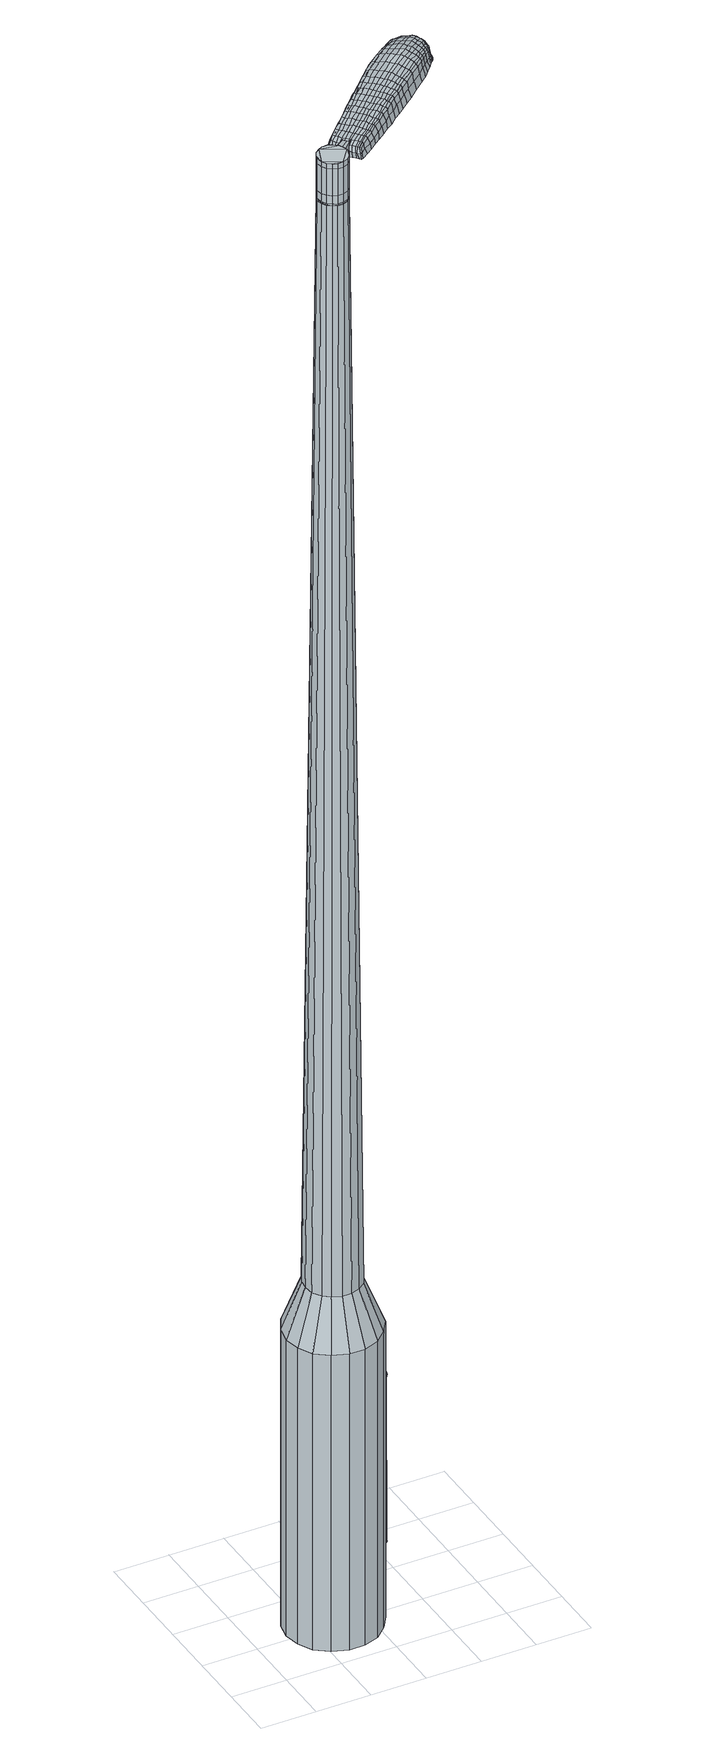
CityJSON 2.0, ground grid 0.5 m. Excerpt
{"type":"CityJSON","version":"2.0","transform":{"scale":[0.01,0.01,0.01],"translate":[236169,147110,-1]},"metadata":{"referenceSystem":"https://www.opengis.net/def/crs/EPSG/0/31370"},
"CityObjects":{
"object1":{"type":"GenericCityObject","attributes":{"cluster":448,"mean_distance_to_centroid":0.238,"new_centroid_x":236169.72,"new_centroid_y":147110.53,"mean_distance_to_camera":9.8,"H1":11.02,"H2":10.81,"Z_final":110.54,"cluster2":-1,"proj_x":236173.65,"proj_y":147115.19,"id_line":53762,"bearing_l":130.19,"distance":6.1,"orientation":"right","G_obj":40.19},"geometry":[{"type":"MultiSurface","lod":"2","boundaries":[[[0,1,2,3]],[[1,4,5,2]],[[4,6,7,5]],[[6,8,9,7]],[[8,10,11,9]],[[10,12,13,11]],[[12,14,15,13]],[[14,16,17,15]],[[16,18,19,17]],[[18,20,21,19]],[[20,22,23,21]],[[22,24,25,23]],[[24,26,27,25]],[[26,28,29,27]],[[28,30,31,29]],[[30,32,33,31]],[[32,34,35,33]],[[34,0,3,35]],[[36,37,38,39]],[[38,40,41,42]],[[41,43,42]],[[42,44,45,46]],[[45,47,46]],[[46,48,49,50]],[[49,51,50]],[[42,46,50,38]],[[50,52,39,38]],[[53,36,39]],[[2,5,7,35]],[[7,9,11,15]],[[11,13,15]],[[15,17,19,23]],[[19,21,23]],[[23,25,27,31]],[[27,29,31]],[[15,23,31,7]],[[31,33,35,7]],[[3,2,35]],[[1,0,54,55]],[[0,34,56,54]],[[34,32,57,56]],[[32,30,58,57]],[[30,28,59,58]],[[28,26,60,59]],[[26,24,61,60]],[[24,22,62,61]],[[22,20,63,62]],[[20,18,64,63]],[[18,16,65,64]],[[16,14,66,65]],[[14,12,67,66]],[[12,10,68,67]],[[10,8,69,68]],[[8,6,70,69]],[[6,4,71,70]],[[4,1,55,71]],[[55,54,72,73]],[[54,56,74,72]],[[56,57,75,74]],[[57,58,76,75]],[[58,59,77,76]],[[59,60,78,77]],[[60,61,79,78]],[[61,62,80,79]],[[62,63,81,80]],[[63,64,82,81]],[[64,65,83,82]],[[65,66,84,83]],[[66,67,85,84]],[[67,68,86,85]],[[68,69,87,86]],[[69,70,88,87]],[[70,71,89,88]],[[71,55,73,89]],[[72,90,91,73]],[[74,92,90,72]],[[93,94,92,74]],[[95,96,94,93]],[[77,97,96,95]],[[98,99,97,77]],[[100,101,99,98]],[[102,103,101,100]],[[104,105,103,102]],[[106,107,105,104]],[[83,108,107,106]],[[109,110,108,83]],[[111,112,110,109]],[[113,114,112,111]],[[87,115,114,113]],[[88,116,115,87]],[[89,117,116,88]],[[73,91,117,89]],[[118,119,120,121]],[[122,118,121,123]],[[124,122,123,125]],[[126,124,125,127]],[[128,126,127,129]],[[130,128,129,131]],[[132,130,131,133]],[[134,132,133,135]],[[136,134,135,137]],[[138,136,137,139]],[[140,138,139,141]],[[142,140,141,143]],[[144,142,143,145]],[[146,144,145,147]],[[148,146,147,149]],[[150,148,149,151]],[[75,93,74]],[[75,76,95,93]],[[76,77,95]],[[78,98,77]],[[78,79,100,98]],[[79,80,102,100]],[[80,81,104,102]],[[81,82,106,104]],[[82,83,106]],[[84,109,83]],[[84,85,111,109]],[[85,86,113,111]],[[86,87,113]],[[152,114,115]],[[152,153,112,114]],[[153,154,110,112]],[[154,108,110]],[[155,107,108]],[[155,156,105,107]],[[156,157,103,105]],[[157,158,101,103]],[[158,159,99,101]],[[159,97,99]],[[160,96,97]],[[160,161,94,96]],[[161,92,94]],[[39,52,150,162]],[[91,90,163,151]],[[53,39,162,119]],[[90,92,120,163]],[[36,53,119,118]],[[92,161,121,120]],[[37,36,118,122]],[[161,160,123,121]],[[38,37,122,124]],[[160,97,125,123]],[[40,38,124,126]],[[97,159,127,125]],[[41,40,126,128]],[[159,158,129,127]],[[43,41,128,130]],[[158,157,131,129]],[[42,43,130,132]],[[157,156,133,131]],[[44,42,132,134]],[[156,155,135,133]],[[45,44,134,136]],[[155,108,137,135]],[[47,45,136,138]],[[108,154,139,137]],[[46,47,138,140]],[[154,153,141,139]],[[48,46,140,142]],[[153,152,143,141]],[[49,48,142,144]],[[152,115,145,143]],[[51,49,144,146]],[[115,116,147,145]],[[50,51,146,148]],[[116,117,149,147]],[[52,50,148,150]],[[117,91,151,149]],[[150,151,164,165]],[[151,163,166,164]],[[163,120,167,166]],[[120,119,168,167]],[[119,162,169,168]],[[162,150,165,169]],[[170,171,172,173]],[[174,170,173,175]],[[170,174,176,177]],[[171,170,177,178]],[[179,180,181,182]],[[183,179,182,184]],[[179,183,185,186]],[[180,179,186,187]],[[188,189,190,191]],[[192,188,191,193]],[[188,192,194,195]],[[189,188,195,196]],[[197,198,199,200]],[[201,197,200,202]],[[197,201,203,204]],[[198,197,204,205]],[[206,207,208,209]],[[210,206,209,211]],[[206,210,212,213]],[[207,206,213,214]],[[215,216,217,218]],[[219,215,218,220]],[[215,219,221,222]],[[216,215,222,223]],[[224,225,226,227]],[[216,224,227,217]],[[224,216,223,228]],[[225,224,228,229]],[[230,231,232,233]],[[225,230,233,226]],[[230,225,229,234]],[[231,230,234,235]],[[236,174,175,237]],[[231,236,237,232]],[[236,231,235,238]],[[174,236,238,176]],[[239,240,241,242]],[[243,239,242,244]],[[239,243,245,246]],[[240,239,246,247]],[[248,249,250,251]],[[240,248,251,241]],[[248,240,247,252]],[[249,248,252,253]],[[254,255,256,257]],[[249,254,257,250]],[[254,249,253,258]],[[255,254,258,259]],[[260,261,262,263]],[[255,260,263,256]],[[260,255,259,264]],[[261,260,264,265]],[[266,171,178,267]],[[261,266,267,262]],[[266,261,265,268]],[[171,266,268,172]],[[269,270,271,272]],[[273,269,272,274]],[[269,273,275,276]],[[270,269,276,277]],[[278,279,280,281]],[[270,278,281,271]],[[278,270,277,282]],[[279,278,282,283]],[[284,285,286,287]],[[279,284,287,280]],[[284,279,283,288]],[[285,284,288,289]],[[290,183,184,291]],[[285,290,291,286]],[[290,285,289,292]],[[183,290,292,185]],[[293,294,295,296]],[[297,293,296,298]],[[293,297,299,300]],[[294,293,300,301]],[[302,303,304,305]],[[294,302,305,295]],[[302,294,301,306]],[[303,302,306,307]],[[308,309,310,311]],[[303,308,311,304]],[[308,303,307,312]],[[309,308,312,313]],[[314,315,316,317]],[[309,314,317,310]],[[314,309,313,318]],[[315,314,318,319]],[[320,180,187,321]],[[315,320,321,316]],[[320,315,319,322]],[[180,320,322,181]],[[323,209,208,324]],[[325,323,324,326]],[[323,325,327,328]],[[209,323,328,211]],[[329,325,326,330]],[[331,329,330,332]],[[329,331,333,334]],[[325,329,334,327]],[[335,331,332,336]],[[337,335,336,338]],[[335,337,339,340]],[[331,335,340,333]],[[341,337,338,342]],[[343,341,342,344]],[[341,343,345,346]],[[337,341,346,339]],[[347,343,344,348]],[[198,347,348,199]],[[347,198,205,349]],[[343,347,349,345]],[[350,351,196,195]],[[352,350,195,194]],[[350,352,353,354]],[[351,350,354,355]],[[356,357,355,354]],[[358,356,354,353]],[[356,358,359,360]],[[357,356,360,361]],[[362,363,361,360]],[[364,362,360,359]],[[362,364,365,366]],[[363,362,366,367]],[[368,369,367,366]],[[370,368,366,365]],[[368,370,203,201]],[[369,368,201,202]],[[371,372,373,374]],[[273,371,374,275]],[[371,273,274,375]],[[372,371,375,376]],[[377,192,193,378]],[[372,377,378,373]],[[377,372,376,379]],[[192,377,379,194]],[[380,381,382,383]],[[219,380,383,221]],[[380,219,220,384]],[[381,380,384,385]],[[386,387,388,389]],[[381,386,389,382]],[[386,381,385,390]],[[387,386,390,391]],[[392,189,196,393]],[[387,392,393,388]],[[392,387,391,394]],[[189,392,394,190]],[[395,396,397,398]],[[177,395,398,178]],[[395,177,176,399]],[[396,395,399,400]],[[401,402,403,404]],[[396,401,404,397]],[[401,396,400,405]],[[402,401,405,406]],[[407,200,199,408]],[[402,407,408,403]],[[407,402,406,409]],[[200,407,409,202]],[[410,411,412,413]],[[182,410,413,184]],[[410,182,181,414]],[[411,410,414,415]],[[416,204,203,417]],[[411,416,417,412]],[[416,411,415,418]],[[204,416,418,205]],[[419,420,421,422]],[[297,419,422,299]],[[419,297,298,423]],[[420,419,423,424]],[[425,210,211,426]],[[420,425,426,421]],[[425,420,424,427]],[[210,425,427,212]],[[428,429,430,431]],[[243,428,431,245]],[[428,243,244,432]],[[429,428,432,433]],[[434,435,436,437]],[[429,434,437,430]],[[434,429,433,438]],[[435,434,438,439]],[[440,207,214,441]],[[435,440,441,436]],[[440,435,439,442]],[[207,440,442,208]],[[443,444,433,432]],[[242,443,432,244]],[[443,242,241,445]],[[444,443,445,446]],[[447,448,439,438]],[[444,447,438,433]],[[447,444,446,449]],[[448,447,449,450]],[[451,324,208,442]],[[448,451,442,439]],[[451,448,450,452]],[[324,451,452,326]],[[453,454,455,456]],[[300,453,456,301]],[[453,300,299,422]],[[454,453,422,421]],[[457,328,327,458]],[[454,457,458,455]],[[457,454,421,426]],[[328,457,426,211]],[[459,460,446,445]],[[251,459,445,241]],[[459,251,250,461]],[[460,459,461,462]],[[463,464,450,449]],[[460,463,449,446]],[[463,460,462,465]],[[464,463,465,466]],[[467,330,326,452]],[[464,467,452,450]],[[467,464,466,468]],[[330,467,468,332]],[[469,470,471,472]],[[306,469,472,307]],[[469,306,301,456]],[[470,469,456,455]],[[473,334,333,474]],[[470,473,474,471]],[[473,470,455,458]],[[334,473,458,327]],[[475,476,462,461]],[[257,475,461,250]],[[475,257,256,477]],[[476,475,477,478]],[[479,480,466,465]],[[476,479,465,462]],[[479,476,478,481]],[[480,479,481,482]],[[483,336,332,468]],[[480,483,468,466]],[[483,480,482,484]],[[336,483,484,338]],[[485,486,487,488]],[[312,485,488,313]],[[485,312,307,472]],[[486,485,472,471]],[[489,340,339,490]],[[486,489,490,487]],[[489,486,471,474]],[[340,489,474,333]],[[491,492,478,477]],[[263,491,477,256]],[[491,263,262,493]],[[492,491,493,494]],[[495,496,482,481]],[[492,495,481,478]],[[495,492,494,497]],[[496,495,497,498]],[[499,342,338,484]],[[496,499,484,482]],[[499,496,498,500]],[[342,499,500,344]],[[501,502,503,504]],[[318,501,504,319]],[[501,318,313,488]],[[502,501,488,487]],[[505,346,345,506]],[[502,505,506,503]],[[505,502,487,490]],[[346,505,490,339]],[[507,508,494,493]],[[267,507,493,262]],[[507,267,178,398]],[[508,507,398,397]],[[509,510,498,497]],[[508,509,497,494]],[[509,508,397,404]],[[510,509,404,403]],[[511,348,344,500]],[[510,511,500,498]],[[511,510,403,408]],[[348,511,408,199]],[[512,513,415,414]],[[322,512,414,181]],[[512,322,319,504]],[[513,512,504,503]],[[514,349,205,418]],[[513,514,418,415]],[[514,513,503,506]],[[349,514,506,345]],[[515,516,376,375]],[[272,515,375,274]],[[515,272,271,517]],[[516,515,517,518]],[[519,352,194,379]],[[516,519,379,376]],[[519,516,518,520]],[[352,519,520,353]],[[521,522,523,524]],[[222,521,524,223]],[[521,222,221,383]],[[522,521,383,382]],[[525,526,527,528]],[[522,525,528,523]],[[525,522,382,389]],[[526,525,389,388]],[[529,351,355,530]],[[526,529,530,527]],[[529,526,388,393]],[[351,529,393,196]],[[531,532,518,517]],[[281,531,517,271]],[[531,281,280,533]],[[532,531,533,534]],[[535,358,353,520]],[[532,535,520,518]],[[535,532,534,536]],[[358,535,536,359]],[[537,538,539,540]],[[228,537,540,229]],[[537,228,223,524]],[[538,537,524,523]],[[541,542,543,544]],[[538,541,544,539]],[[541,538,523,528]],[[542,541,528,527]],[[545,357,361,546]],[[542,545,546,543]],[[545,542,527,530]],[[357,545,530,355]],[[547,548,534,533]],[[287,547,533,280]],[[547,287,286,549]],[[548,547,549,550]],[[551,364,359,536]],[[548,551,536,534]],[[551,548,550,552]],[[364,551,552,365]],[[553,554,555,556]],[[234,553,556,235]],[[553,234,229,540]],[[554,553,540,539]],[[557,558,559,560]],[[554,557,560,555]],[[557,554,539,544]],[[558,557,544,543]],[[561,363,367,562]],[[558,561,562,559]],[[561,558,543,546]],[[363,561,546,361]],[[563,564,550,549]],[[291,563,549,286]],[[563,291,184,413]],[[564,563,413,412]],[[565,370,365,552]],[[564,565,552,550]],[[565,564,412,417]],[[370,565,417,203]],[[566,567,400,399]],[[238,566,399,176]],[[566,238,235,556]],[[567,566,556,555]],[[568,569,406,405]],[[567,568,405,400]],[[568,567,555,560]],[[569,568,560,559]],[[570,369,202,409]],[[569,570,409,406]],[[570,569,559,562]],[[369,570,562,367]],[[571,572,573,574]],[[574,573,575,576]],[[577,575,573,578]],[[578,573,572,579]],[[580,581,582,583]],[[583,582,584,585]],[[586,584,582,587]],[[587,582,581,588]],[[589,590,591,592]],[[592,591,593,594]],[[595,593,591,596]],[[596,591,590,597]],[[598,599,600,601]],[[601,600,602,603]],[[604,602,600,605]],[[605,600,599,606]],[[607,608,609,610]],[[610,609,611,612]],[[613,611,609,614]],[[614,609,608,615]],[[616,617,618,619]],[[619,618,620,621]],[[622,620,618,623]],[[623,618,617,624]],[[625,626,627,628]],[[628,627,617,616]],[[624,617,627,629]],[[629,627,626,630]],[[631,632,633,634]],[[634,633,626,625]],[[630,626,633,635]],[[635,633,632,636]],[[576,575,637,638]],[[638,637,632,631]],[[636,632,637,639]],[[639,637,575,577]],[[640,641,642,643]],[[643,642,644,645]],[[646,644,642,647]],[[647,642,641,648]],[[649,650,651,652]],[[652,651,641,640]],[[648,641,651,653]],[[653,651,650,654]],[[655,656,657,658]],[[658,657,650,649]],[[654,650,657,659]],[[659,657,656,660]],[[661,662,663,664]],[[664,663,656,655]],[[660,656,663,665]],[[665,663,662,666]],[[579,572,667,668]],[[668,667,662,661]],[[666,662,667,669]],[[669,667,572,571]],[[670,671,672,673]],[[673,672,674,675]],[[676,674,672,677]],[[677,672,671,678]],[[679,680,681,682]],[[682,681,671,670]],[[678,671,681,683]],[[683,681,680,684]],[[685,686,687,688]],[[688,687,680,679]],[[684,680,687,689]],[[689,687,686,690]],[[585,584,691,692]],[[692,691,686,685]],[[690,686,691,693]],[[693,691,584,586]],[[694,695,696,697]],[[697,696,698,699]],[[700,698,696,701]],[[701,696,695,702]],[[703,704,705,706]],[[706,705,695,694]],[[702,695,705,707]],[[707,705,704,708]],[[709,710,711,712]],[[712,711,704,703]],[[708,704,711,713]],[[713,711,710,714]],[[715,716,717,718]],[[718,717,710,709]],[[714,710,717,719]],[[719,717,716,720]],[[588,581,721,722]],[[722,721,716,715]],[[720,716,721,723]],[[723,721,581,580]],[[607,610,724,725]],[[725,724,726,727]],[[728,726,724,729]],[[729,724,610,612]],[[727,726,730,731]],[[731,730,732,733]],[[734,732,730,735]],[[735,730,726,728]],[[733,732,736,737]],[[737,736,738,739]],[[740,738,736,741]],[[741,736,732,734]],[[739,738,742,743]],[[743,742,744,745]],[[746,744,742,747]],[[747,742,738,740]],[[745,744,748,749]],[[749,748,599,598]],[[606,599,748,750]],[[750,748,744,746]],[[597,751,752,596]],[[596,752,753,595]],[[754,753,752,755]],[[755,752,751,756]],[[756,757,758,755]],[[755,758,759,754]],[[760,759,758,761]],[[761,758,757,762]],[[762,763,764,761]],[[761,764,765,760]],[[766,765,764,767]],[[767,764,763,768]],[[768,769,770,767]],[[767,770,771,766]],[[604,771,770,602]],[[602,770,769,603]],[[772,773,774,775]],[[775,774,674,676]],[[675,674,774,776]],[[776,774,773,777]],[[594,593,778,779]],[[779,778,773,772]],[[777,773,778,780]],[[780,778,593,595]],[[781,782,783,784]],[[784,783,620,622]],[[621,620,783,785]],[[785,783,782,786]],[[787,788,789,790]],[[790,789,782,781]],[[786,782,789,791]],[[791,789,788,792]],[[597,590,793,794]],[[794,793,788,787]],[[792,788,793,795]],[[795,793,590,589]],[[796,797,798,799]],[[799,798,578,579]],[[577,578,798,800]],[[800,798,797,801]],[[802,803,804,805]],[[805,804,797,796]],[[801,797,804,806]],[[806,804,803,807]],[[598,601,808,809]],[[809,808,803,802]],[[807,803,808,810]],[[810,808,601,603]],[[811,812,813,814]],[[814,813,583,585]],[[580,583,813,815]],[[815,813,812,816]],[[604,605,817,818]],[[818,817,812,811]],[[816,812,817,819]],[[819,817,605,606]],[[820,821,822]],[[822,821,698,700]],[[698,821,699]],[[699,821,823]],[[612,611,824,825]],[[825,824,821,820]],[[823,821,824,826]],[[826,824,611,613]],[[827,828,829,830]],[[830,829,644,646]],[[645,644,829,831]],[[831,829,828,832]],[[833,834,835,836]],[[836,835,828,827]],[[832,828,835,837]],[[837,835,834,838]],[[615,608,839,840]],[[840,839,834,833]],[[838,834,839,841]],[[841,839,608,607]],[[832,842,843,831]],[[831,843,643,645]],[[640,643,843,844]],[[844,843,842,845]],[[838,846,847,837]],[[837,847,842,832]],[[845,842,847,848]],[[848,847,846,849]],[[607,725,850,841]],[[841,850,846,838]],[[849,846,850,851]],[[851,850,725,727]],[[852,853,854,855]],[[855,854,701,702]],[[700,701,854,822]],[[822,854,853,820]],[[728,729,856,857]],[[857,856,853,852]],[[820,853,856,825]],[[825,856,729,612]],[[845,858,859,844]],[[844,859,652,640]],[[649,652,859,860]],[[860,859,858,861]],[[849,862,863,848]],[[848,863,858,845]],[[861,858,863,864]],[[864,863,862,865]],[[727,731,866,851]],[[851,866,862,849]],[[865,862,866,867]],[[867,866,731,733]],[[868,869,870,871]],[[871,870,707,708]],[[702,707,870,855]],[[855,870,869,852]],[[734,735,872,873]],[[873,872,869,868]],[[852,869,872,857]],[[857,872,735,728]],[[861,874,875,860]],[[860,875,658,649]],[[655,658,875,876]],[[876,875,874,877]],[[865,878,879,864]],[[864,879,874,861]],[[877,874,879,880]],[[880,879,878,881]],[[733,737,882,867]],[[867,882,878,865]],[[881,878,882,883]],[[883,882,737,739]],[[884,885,886,887]],[[887,886,713,714]],[[708,713,886,871]],[[871,886,885,868]],[[740,741,888,889]],[[889,888,885,884]],[[868,885,888,873]],[[873,888,741,734]],[[877,890,891,876]],[[876,891,664,655]],[[661,664,891,892]],[[892,891,890,893]],[[881,894,895,880]],[[880,895,890,877]],[[893,890,895,896]],[[896,895,894,897]],[[739,743,898,883]],[[883,898,894,881]],[[897,894,898,899]],[[899,898,743,745]],[[900,901,902,903]],[[903,902,719,720]],[[714,719,902,887]],[[887,902,901,884]],[[746,747,904,905]],[[905,904,901,900]],[[884,901,904,889]],[[889,904,747,740]],[[893,906,907,892]],[[892,907,668,661]],[[579,668,907,799]],[[799,907,906,796]],[[897,908,909,896]],[[896,909,906,893]],[[796,906,909,805]],[[805,909,908,802]],[[745,749,910,899]],[[899,910,908,897]],[[802,908,910,809]],[[809,910,749,598]],[[816,911,912,815]],[[815,912,723,580]],[[720,723,912,903]],[[903,912,911,900]],[[606,750,913,819]],[[819,913,911,816]],[[900,911,913,905]],[[905,913,750,746]],[[777,914,915,776]],[[776,915,673,675]],[[670,673,915,916]],[[916,915,914,917]],[[595,753,918,780]],[[780,918,914,777]],[[917,914,918,919]],[[919,918,753,754]],[[920,921,922,923]],[[923,922,623,624]],[[622,623,922,784]],[[784,922,921,781]],[[924,925,926,927]],[[927,926,921,920]],[[781,921,926,790]],[[790,926,925,787]],[[756,751,928,929]],[[929,928,925,924]],[[787,925,928,794]],[[794,928,751,597]],[[917,930,931,916]],[[916,931,682,670]],[[679,682,931,932]],[[932,931,930,933]],[[754,759,934,919]],[[919,934,930,917]],[[933,930,934,935]],[[935,934,759,760]],[[936,937,938,939]],[[939,938,629,630]],[[624,629,938,923]],[[923,938,937,920]],[[940,941,942,943]],[[943,942,937,936]],[[920,937,942,927]],[[927,942,941,924]],[[762,757,944,945]],[[945,944,941,940]],[[924,941,944,929]],[[929,944,757,756]],[[933,946,947,932]],[[932,947,688,679]],[[685,688,947,948]],[[948,947,946,949]],[[760,765,950,935]],[[935,950,946,933]],[[949,946,950,951]],[[951,950,765,766]],[[952,953,954,955]],[[955,954,635,636]],[[630,635,954,939]],[[939,954,953,936]],[[956,957,958,959]],[[959,958,953,952]],[[936,953,958,943]],[[943,958,957,940]],[[768,763,960,961]],[[961,960,957,956]],[[940,957,960,945]],[[945,960,763,762]],[[949,962,963,948]],[[948,963,692,685]],[[585,692,963,814]],[[814,963,962,811]],[[766,771,964,951]],[[951,964,962,949]],[[811,962,964,818]],[[818,964,771,604]],[[801,965,966,800]],[[800,966,639,577]],[[636,639,966,955]],[[955,966,965,952]],[[807,967,968,806]],[[806,968,965,801]],[[952,965,968,959]],[[959,968,967,956]],[[603,769,969,810]],[[810,969,967,807]],[[956,967,969,961]],[[961,969,769,768]],[[571,574,173,172]],[[574,576,175,173]],[[586,587,186,185]],[[587,588,187,186]],[[589,592,191,190]],[[592,594,193,191]],[[613,614,213,212]],[[614,615,214,213]],[[616,619,218,217]],[[619,621,220,218]],[[625,628,227,226]],[[628,616,217,227]],[[631,634,233,232]],[[634,625,226,233]],[[576,638,237,175]],[[638,631,232,237]],[[646,647,246,245]],[[647,648,247,246]],[[648,653,252,247]],[[653,654,253,252]],[[654,659,258,253]],[[659,660,259,258]],[[660,665,264,259]],[[665,666,265,264]],[[666,669,268,265]],[[669,571,172,268]],[[676,677,276,275]],[[677,678,277,276]],[[678,683,282,277]],[[683,684,283,282]],[[684,689,288,283]],[[689,690,289,288]],[[690,693,292,289]],[[693,586,185,292]],[[694,697,296,295]],[[697,699,298,296]],[[703,706,305,304]],[[706,694,295,305]],[[709,712,311,310]],[[712,703,304,311]],[[715,718,317,316]],[[718,709,310,317]],[[588,722,321,187]],[[722,715,316,321]],[[772,775,374,373]],[[775,676,275,374]],[[594,779,378,193]],[[779,772,373,378]],[[621,785,384,220]],[[785,786,385,384]],[[786,791,390,385]],[[791,792,391,390]],[[792,795,394,391]],[[795,589,190,394]],[[699,423,298]],[[699,823,424,423]],[[823,826,427,424]],[[826,613,212,427]],[[827,830,431,430]],[[830,646,245,431]],[[833,836,437,436]],[[836,827,430,437]],[[615,840,441,214]],[[840,833,436,441]],[[970,971,972,973]],[[974,975,973,972]],[[976,977,978,979]],[[980,981,982,983]],[[971,984,985,972]],[[986,974,972,985]],[[987,976,979,988]],[[989,990,981,980]],[[984,991,992,985]],[[992,993,986,985]],[[994,987,988,995]],[[996,990,989,997]],[[991,998,999,992]],[[999,1000,993,992]],[[1001,994,995,1002]],[[1003,996,997,1004]],[[1005,1006,1007,1008]],[[1009,1010,1006,1005]],[[1009,1011,1012,1010]],[[1011,1013,1014,1012]],[[1015,1016,1017,1018]],[[1019,1020,1016,1015]],[[1021,1022,1020,1019]],[[1023,1024,1022,1021]],[[1018,1007,1006,1015]],[[1015,1006,1010,1019]],[[1010,1012,1021,1019]],[[1012,1014,1023,1021]],[[979,978,975,974]],[[988,979,974,986]],[[993,995,988,986]],[[1000,1002,995,993]],[[980,983,977,976]],[[989,980,976,987]],[[997,989,987,994]],[[1004,997,994,1001]],[[981,1005,1008,982]],[[990,1009,1005,981]],[[1011,1009,990,996]],[[1013,1011,996,1003]],[[1025,1026,1027,1028]],[[1027,1029,1030,1031]],[[1027,1031,1032,1033]],[[1027,1033,1028]],[[1034,1025,1028,1035]],[[1036,1035,1028,1037]],[[1038,1037,1028]],[[1039,1027,1026,1040]],[[1041,1039,1040,1042]],[[1043,1041,1042,1044]],[[1045,1043,1044,1046]],[[1047,1045,1046,1048]],[[1048,1049,1050,1051]],[[1048,1051,1052,1053]],[[1048,1053,1054,1055]],[[1054,1056,1057,1058]],[[1054,1058,1059,1060]],[[1054,1060,1055]],[[1048,1055,1047]],[[1061,1062,1026,1025]],[[1063,1064,1029,1027]],[[1065,1066,1038,1028]],[[1062,1067,1040,1026]],[[1068,1063,1027,1039]],[[1067,1069,1042,1040]],[[1070,1068,1039,1041]],[[1069,1071,1044,1042]],[[1072,1070,1041,1043]],[[1071,1073,1046,1044]],[[1074,1072,1043,1045]],[[1073,1075,1048,1046]],[[1076,1074,1045,1047]],[[1075,1077,1049,1048]],[[1078,1079,1056,1054]],[[1080,1076,1047,1055]],[[1050,1049,1077,1081]],[[1051,1050,1081,1082]],[[1052,1051,1082,1083]],[[1053,1052,1083,1084]],[[1054,1053,1084,1078]],[[1085,1061,1025,1034]],[[1086,1085,1034,1035]],[[1087,1086,1035,1036]],[[1088,1087,1036,1037]],[[1066,1088,1037,1038]],[[1030,1029,1064,1089]],[[1057,1056,1079,1090]],[[1031,1030,1089,1091]],[[1032,1031,1091,1092]],[[1033,1032,1092,1093]],[[1028,1033,1093,1065]],[[1058,1057,1090,1094]],[[1059,1058,1094,1095]],[[1060,1059,1095,1096]],[[1055,1060,1096,1080]]]}]}
},
"vertices":[
[104,83,384],[111,70,384],[111,70,96],[104,83,96],[114,56,384],[114,56,96],[112,41,384],[112,41,96],[104,29,384],[104,29,96],[93,19,384],[93,19,96],[79,14,384],[79,14,96],[65,14,384],[65,14,96],[51,19,384],[51,19,96],[39,28,384],[39,28,96],[32,41,384],[32,41,96],[29,55,384],[29,55,96],[32,70,384],[32,70,96],[39,83,384],[39,83,96],[50,92,384],[50,92,96],[64,97,384],[64,97,96],[79,97,384],[79,97,96],[93,92,384],[93,92,96],[74,69,1524],[69,69,1524],[65,67,1524],[82,64,1524],[61,64,1524],[59,60,1524],[59,51,1524],[58,56,1524],[61,47,1524],[65,44,1524],[74,42,1524],[69,42,1524],[79,44,1524],[82,47,1524],[85,56,1524],[84,51,1524],[84,60,1524],[78,67,1524],[91,72,429],[95,64,429],[84,77,429],[76,80,429],[67,80,429],[59,77,429],[52,72,429],[48,64,429],[47,56,429],[48,47,429],[53,39,429],[59,34,429],[67,31,429],[76,31,429],[84,34,429],[91,39,429],[95,47,429],[97,56,429],[82,64,1483],[84,60,1483],[78,67,1483],[74,69,1483],[69,69,1483],[65,67,1483],[61,64,1483],[59,60,1483],[58,56,1483],[59,51,1483],[61,47,1483],[65,44,1483],[69,42,1483],[74,42,1483],[79,44,1483],[82,47,1483],[84,51,1483],[85,56,1483],[82,64,1485],[84,60,1485],[78,67,1485],[74,68,1483],[74,68,1485],[69,68,1483],[69,68,1485],[65,67,1485],[62,64,1483],[62,64,1485],[60,60,1483],[60,60,1485],[59,56,1483],[59,56,1485],[60,51,1483],[60,51,1485],[62,47,1483],[62,47,1485],[65,44,1485],[70,43,1483],[70,43,1485],[74,43,1483],[74,43,1485],[78,44,1483],[78,44,1485],[82,47,1485],[84,51,1485],[85,56,1485],[74,69,1519],[78,67,1519],[78,67,1493],[74,69,1493],[69,69,1519],[69,69,1493],[65,67,1519],[65,67,1493],[61,64,1519],[61,64,1493],[59,60,1519],[59,60,1493],[58,56,1519],[58,56,1493],[59,51,1519],[59,51,1493],[61,47,1519],[61,47,1493],[65,44,1519],[65,44,1493],[69,42,1519],[69,42,1493],[74,42,1519],[74,42,1493],[79,44,1519],[79,44,1493],[82,47,1519],[82,47,1493],[84,51,1519],[84,51,1493],[85,56,1519],[85,56,1493],[84,60,1519],[84,60,1493],[79,44,1485],[74,42,1485],[69,42,1485],[61,47,1485],[59,51,1485],[58,56,1485],[59,60,1485],[61,64,1485],[69,69,1485],[74,69,1485],[82,64,1519],[82,64,1493],[98,74,1513],[98,74,1518],[96,76,1513],[94,79,1513],[94,79,1518],[96,76,1518],[165,109,1519],[160,105,1518],[162,105,1509],[168,109,1510],[172,115,1519],[174,114,1510],[171,115,1526],[164,110,1525],[158,105,1525],[141,139,1519],[136,134,1518],[136,132,1525],[141,137,1525],[147,145,1519],[148,143,1526],[147,147,1510],[141,141,1510],[136,136,1509],[208,173,1519],[211,170,1519],[211,170,1513],[209,173,1513],[205,175,1519],[205,176,1513],[204,174,1524],[207,172,1524],[209,169,1524],[152,125,1530],[146,120,1529],[148,118,1529],[154,122,1530],[159,131,1531],[161,128,1531],[156,134,1530],[149,128,1530],[144,123,1529],[90,73,1512],[92,71,1512],[93,71,1517],[91,73,1517],[88,75,1512],[89,76,1517],[89,76,1506],[91,73,1506],[93,71,1506],[210,148,1519],[208,146,1519],[209,146,1512],[211,148,1512],[211,150,1518],[213,150,1512],[210,151,1522],[209,149,1523],[207,147,1524],[204,143,1519],[200,139,1519],[202,138,1512],[206,142,1512],[203,143,1524],[199,139,1525],[196,135,1519],[190,129,1519],[192,129,1511],[198,134,1511],[195,135,1526],[189,130,1526],[181,122,1519],[183,122,1510],[180,123,1526],[106,65,1513],[113,69,1513],[111,70,1518],[105,65,1517],[102,62,1512],[102,63,1516],[103,62,1506],[108,65,1507],[114,69,1507],[119,74,1514],[125,78,1515],[123,79,1520],[117,74,1519],[120,74,1507],[126,78,1507],[131,83,1515],[137,87,1516],[135,88,1522],[129,83,1521],[132,82,1508],[138,87,1508],[142,92,1517],[148,96,1517],[147,97,1524],[141,92,1523],[144,91,1508],[150,96,1509],[154,101,1518],[152,101,1524],[156,100,1509],[187,176,1519],[185,174,1519],[185,173,1524],[188,175,1523],[190,177,1518],[190,176,1522],[190,179,1512],[187,178,1512],[184,176,1512],[181,172,1519],[176,168,1519],[176,167,1525],[181,170,1524],[181,173,1512],[176,170,1512],[171,165,1519],[165,160,1519],[165,158,1526],[172,163,1526],[171,167,1511],[165,162,1511],[156,152,1519],[156,151,1526],[156,154,1510],[87,88,1513],[93,93,1513],[93,95,1507],[87,90,1507],[83,84,1512],[83,85,1506],[84,84,1516],[87,87,1517],[93,92,1518],[98,99,1514],[103,104,1515],[103,105,1507],[98,100,1507],[98,97,1519],[104,102,1520],[109,109,1515],[114,114,1516],[114,116,1508],[109,111,1508],[109,107,1521],[114,112,1522],[120,119,1517],[125,124,1517],[125,126,1509],[120,121,1508],[120,117,1523],[125,122,1524],[130,129,1518],[130,131,1509],[131,127,1524],[95,77,1519],[97,75,1519],[101,82,1520],[103,80,1520],[99,84,1520],[93,79,1519],[107,87,1522],[108,84,1522],[112,91,1523],[114,89,1523],[110,94,1523],[105,89,1521],[118,96,1524],[120,94,1524],[124,101,1525],[125,99,1525],[121,103,1525],[116,99,1524],[129,106,1526],[131,103,1526],[135,111,1527],[137,108,1527],[133,113,1527],[127,108,1526],[140,115,1528],[142,113,1528],[138,118,1528],[205,170,1527],[207,167,1527],[201,172,1526],[198,169,1527],[201,167,1528],[204,164,1528],[196,163,1529],[199,160,1529],[193,165,1528],[188,161,1530],[191,158,1530],[193,155,1530],[185,153,1531],[188,150,1531],[182,156,1530],[175,150,1531],[178,147,1531],[181,145,1531],[168,139,1531],[171,136,1531],[166,142,1531],[192,178,1518],[195,178,1519],[195,179,1513],[192,179,1513],[191,177,1523],[194,177,1523],[200,177,1519],[200,178,1513],[199,176,1524],[212,153,1518],[213,155,1518],[212,155,1523],[211,152,1523],[214,152,1513],[214,155,1513],[213,159,1519],[213,163,1519],[212,162,1524],[212,158,1523],[214,159,1513],[214,163,1513],[212,167,1519],[211,166,1524],[213,167,1513],[163,111,1528],[161,112,1528],[156,108,1528],[157,106,1527],[169,116,1528],[168,118,1529],[160,115,1529],[158,117,1530],[152,113,1529],[154,110,1528],[167,120,1529],[165,123,1530],[156,120,1530],[150,115,1529],[163,126,1531],[142,136,1528],[144,134,1529],[150,140,1529],[148,142,1528],[137,131,1527],[138,129,1528],[146,131,1529],[153,137,1530],[141,126,1528],[82,82,1512],[84,80,1512],[85,81,1517],[84,82,1517],[83,83,1506],[84,81,1506],[86,78,1512],[87,78,1517],[86,79,1506],[100,61,1512],[98,63,1512],[100,63,1506],[101,61,1506],[100,63,1517],[99,64,1517],[97,64,1512],[95,66,1512],[96,67,1506],[98,65,1506],[98,66,1517],[96,68,1517],[94,69,1512],[94,69,1506],[94,69,1517],[104,66,1519],[103,67,1519],[110,71,1520],[109,72,1520],[102,69,1519],[100,71,1519],[108,74,1520],[106,76,1520],[98,73,1519],[104,78,1520],[88,86,1519],[89,84,1519],[95,89,1520],[93,91,1520],[91,82,1519],[97,87,1520],[116,75,1521],[115,76,1521],[122,80,1522],[121,81,1522],[114,78,1521],[112,80,1521],[119,83,1522],[118,85,1523],[110,82,1522],[116,87,1523],[99,96,1521],[100,94,1521],[106,99,1522],[104,101,1522],[102,92,1521],[108,97,1522],[128,84,1523],[127,86,1523],[134,89,1524],[133,90,1524],[125,87,1523],[123,90,1524],[131,92,1525],[129,94,1525],[122,92,1524],[127,96,1525],[110,106,1523],[111,104,1523],[117,109,1524],[115,111,1524],[113,102,1524],[119,107,1525],[140,93,1525],[138,95,1525],[145,98,1526],[144,99,1526],[137,97,1526],[135,99,1526],[143,101,1527],[141,103,1527],[133,101,1526],[139,106,1527],[121,116,1525],[122,114,1525],[127,119,1526],[126,121,1526],[124,111,1526],[130,116,1527],[151,102,1527],[150,104,1527],[148,106,1527],[146,108,1528],[144,110,1528],[131,126,1527],[133,124,1527],[135,121,1528],[190,175,1525],[192,175,1525],[187,173,1526],[189,173,1526],[197,174,1526],[194,171,1527],[209,151,1525],[210,153,1525],[207,151,1526],[207,148,1525],[210,157,1525],[210,160,1526],[207,157,1527],[207,154,1526],[209,164,1526],[205,161,1527],[182,170,1526],[185,169,1527],[178,166,1527],[180,165,1528],[189,168,1528],[184,163,1529],[203,145,1526],[203,147,1527],[198,143,1528],[199,141,1527],[203,150,1527],[202,153,1528],[197,149,1529],[198,146,1528],[201,157,1528],[195,152,1530],[173,162,1528],[175,161,1529],[166,157,1528],[168,156,1529],[178,159,1529],[172,153,1530],[194,136,1528],[194,138,1528],[187,133,1529],[188,131,1528],[193,141,1529],[191,144,1530],[185,139,1530],[186,136,1530],[190,147,1530],[183,142,1531],[157,149,1529],[159,148,1529],[162,145,1530],[179,124,1528],[178,125,1529],[176,128,1530],[175,131,1530],[173,134,1531],[161,106,1509],[159,106,1518],[164,111,1518],[166,110,1509],[171,116,1519],[173,116,1510],[169,117,1525],[163,111,1525],[157,107,1525],[137,131,1525],[137,133,1518],[142,137,1518],[142,136,1525],[149,143,1519],[149,141,1525],[149,145,1510],[142,139,1509],[137,135,1509],[209,169,1513],[209,169,1519],[207,171,1519],[207,172,1513],[204,173,1519],[204,174,1513],[203,172,1524],[206,170,1524],[208,168,1524],[148,118,1528],[146,120,1528],[152,125,1529],[154,123,1529],[159,131,1529],[161,128,1529],[156,134,1529],[150,128,1529],[144,123,1528],[94,73,1516],[94,72,1512],[92,74,1512],[93,75,1516],[90,76,1512],[91,77,1516],[90,77,1506],[92,75,1506],[94,73,1506],[208,147,1512],[206,147,1519],[208,150,1518],[210,149,1512],[209,151,1518],[211,151,1512],[209,152,1522],[207,150,1523],[205,148,1523],[201,140,1512],[199,140,1519],[203,144,1519],[205,144,1512],[202,145,1524],[198,141,1525],[191,131,1511],[189,131,1519],[195,136,1519],[196,136,1511],[193,137,1525],[187,131,1526],[180,124,1519],[182,123,1510],[178,124,1526],[110,71,1518],[111,71,1513],[105,67,1513],[104,67,1517],[101,64,1512],[101,65,1515],[102,64,1506],[107,66,1506],[113,71,1507],[122,80,1520],[123,80,1514],[117,75,1514],[116,76,1519],[119,75,1507],[125,80,1507],[134,89,1522],[135,89,1516],[129,84,1515],[128,85,1521],[131,84,1508],[137,89,1508],[146,98,1523],[147,98,1517],[141,93,1516],[140,94,1522],[143,93,1508],[149,97,1508],[153,102,1517],[151,103,1524],[155,102,1509],[186,172,1523],[186,173,1519],[188,175,1518],[189,173,1523],[190,175,1518],[190,174,1522],[190,177,1512],[188,176,1512],[186,174,1512],[177,165,1525],[177,167,1519],[182,170,1519],[182,169,1524],[182,172,1512],[177,169,1512],[167,157,1526],[166,158,1519],[172,163,1519],[173,162,1525],[172,165,1511],[166,160,1511],[157,151,1519],[158,149,1526],[158,153,1510],[94,93,1507],[94,92,1513],[89,87,1513],[89,88,1506],[85,83,1512],[85,84,1506],[86,83,1515],[89,86,1517],[94,91,1518],[105,104,1507],[105,102,1514],[99,97,1514],[99,99,1507],[100,96,1519],[105,101,1520],[116,114,1508],[116,113,1516],[110,107,1515],[110,109,1508],[111,106,1521],[116,111,1522],[126,125,1508],[126,123,1517],[121,118,1516],[121,120,1508],[121,116,1522],[127,121,1523],[132,128,1517],[132,130,1509],[132,126,1524],[96,77,1518],[98,76,1518],[101,82,1519],[103,80,1519],[100,84,1519],[94,80,1518],[107,87,1520],[109,85,1520],[113,92,1521],[114,90,1521],[111,94,1521],[105,89,1520],[118,96,1523],[120,94,1523],[124,101,1524],[126,99,1524],[122,104,1524],[116,99,1523],[130,106,1525],[132,104,1525],[135,111,1526],[137,109,1526],[133,113,1526],[128,109,1525],[141,116,1527],[143,113,1527],[139,118,1527],[206,166,1526],[204,169,1526],[201,171,1525],[198,169,1526],[201,166,1526],[203,164,1526],[198,160,1528],[196,162,1528],[193,165,1527],[188,160,1528],[190,158,1529],[193,155,1529],[187,150,1530],[185,153,1530],[182,156,1529],[176,150,1530],[178,147,1530],[180,145,1530],[171,137,1530],[169,139,1530],[166,142,1530],[195,177,1513],[195,176,1518],[192,176,1518],[192,177,1512],[191,175,1523],[194,175,1523],[199,175,1519],[199,176,1513],[198,174,1523],[210,155,1523],[211,155,1518],[210,153,1518],[209,153,1523],[212,153,1512],[212,155,1512],[210,162,1523],[211,162,1519],[211,159,1519],[210,158,1523],[212,159,1513],[212,163,1513],[210,166,1519],[209,165,1524],[211,166,1513],[156,109,1527],[161,113,1527],[162,112,1527],[156,108,1526],[169,117,1527],[168,118,1528],[152,113,1528],[158,118,1528],[160,115,1528],[154,111,1527],[167,121,1528],[165,123,1529],[156,120,1529],[150,116,1528],[163,126,1529],[151,139,1528],[144,134,1527],[143,135,1527],[149,141,1527],[138,130,1526],[139,129,1527],[147,131,1528],[153,137,1528],[141,126,1527],[87,82,1516],[85,82,1512],[86,83,1516],[86,83,1506],[88,79,1512],[89,79,1516],[88,80,1506],[101,64,1506],[100,64,1512],[101,63,1512],[102,63,1506],[101,64,1516],[101,65,1516],[98,68,1506],[97,68,1512],[99,66,1512],[100,66,1506],[99,67,1516],[97,69,1516],[95,70,1512],[96,70,1506],[96,71,1516],[104,68,1518],[104,67,1518],[110,72,1519],[109,72,1519],[101,72,1518],[102,70,1518],[108,74,1519],[106,76,1519],[99,74,1518],[105,78,1519],[95,90,1519],[90,85,1518],[89,85,1518],[94,90,1519],[92,82,1518],[97,87,1519],[115,77,1520],[116,76,1520],[122,81,1521],[121,82,1521],[112,81,1520],[114,79,1520],[120,83,1521],[118,85,1521],[110,83,1520],[116,88,1521],[106,100,1521],[101,95,1520],[100,95,1520],[105,100,1521],[103,92,1520],[108,97,1521],[127,86,1522],[128,85,1522],[133,90,1523],[133,91,1523],[124,90,1522],[125,88,1522],[131,93,1523],[129,95,1524],[122,92,1523],[128,97,1524],[117,109,1523],[112,104,1522],[111,105,1522],[116,110,1523],[114,102,1522],[119,107,1523],[139,95,1524],[139,94,1524],[145,99,1525],[144,100,1525],[135,99,1525],[137,97,1524],[143,102,1525],[141,104,1526],[133,102,1525],[139,106,1526],[128,119,1525],[123,114,1524],[122,115,1524],[127,120,1525],[125,112,1524],[131,116,1525],[150,104,1526],[151,103,1526],[147,109,1527],[148,106,1526],[145,111,1527],[133,124,1526],[132,125,1526],[136,121,1526],[192,173,1524],[190,173,1524],[187,171,1525],[189,172,1525],[197,172,1525],[194,170,1525],[206,151,1525],[208,154,1524],[207,152,1524],[205,149,1525],[206,157,1526],[208,160,1525],[208,157,1524],[206,154,1525],[207,163,1525],[205,161,1526],[185,168,1526],[183,169,1526],[178,165,1526],[180,164,1527],[189,167,1526],[184,163,1527],[197,143,1527],[202,147,1526],[202,146,1526],[197,142,1526],[196,149,1528],[201,154,1527],[202,150,1526],[197,146,1527],[200,157,1527],[194,152,1528],[175,161,1527],[173,161,1527],[167,156,1527],[169,155,1528],[179,158,1528],[172,153,1529],[187,134,1528],[193,139,1527],[193,137,1527],[187,132,1527],[184,139,1529],[191,145,1529],[192,142,1528],[185,136,1528],[189,148,1529],[182,142,1530],[160,147,1528],[158,148,1528],[163,145,1529],[177,126,1528],[178,125,1528],[174,131,1529],[176,128,1529],[173,134,1530],[102,63,1508],[98,68,1508],[123,88,1509],[128,82,1509],[140,102,1510],[146,95,1510],[171,127,1512],[177,120,1512],[163,108,1511],[157,115,1511],[185,138,1513],[195,147,1514],[200,141,1514],[191,131,1513],[93,73,1508],[118,94,1509],[135,108,1510],[165,134,1512],[151,122,1511],[179,146,1513],[189,154,1514],[89,79,1508],[113,101,1509],[129,115,1510],[159,141,1512],[145,129,1511],[183,161,1514],[173,153,1513],[85,84,1508],[108,107,1509],[124,122,1510],[153,148,1512],[139,137,1511],[178,168,1514],[167,160,1513],[205,157,1514],[207,161,1514],[212,155,1514],[210,150,1514],[199,163,1514],[203,166,1514],[194,169,1514],[198,171,1514],[188,176,1514],[194,177,1514],[209,166,1515],[210,170,1515],[210,169,1515],[212,162,1515],[207,169,1515],[209,171,1515],[204,172,1515],[208,172,1515],[201,176,1515],[207,173,1515],[61,97,334],[65,99,334],[65,99,165],[52,94,171],[61,97,165],[58,96,165],[55,95,166],[53,95,167],[52,94,169],[58,96,334],[55,95,333],[53,95,332],[52,94,331],[52,94,328],[80,99,165],[80,99,334],[94,93,165],[94,93,334],[105,84,165],[105,84,334],[113,71,165],[113,71,334],[116,56,165],[116,56,334],[115,52,334],[114,48,334],[114,45,333],[114,43,332],[114,42,331],[113,42,328],[115,52,165],[113,42,171],[114,42,169],[114,43,167],[114,45,166],[114,48,165],[62,95,334],[66,96,334],[66,96,165],[62,95,165],[53,91,171],[53,91,328],[79,96,334],[79,96,165],[92,91,334],[92,91,165],[103,82,334],[103,82,165],[110,70,334],[110,70,165],[113,56,334],[113,56,165],[112,52,334],[111,42,328],[111,42,171],[112,52,165],[112,49,334],[111,46,333],[111,44,332],[111,43,331],[59,94,334],[56,93,333],[54,92,332],[53,91,331],[59,94,165],[111,43,169],[56,93,166],[54,92,167],[53,91,169],[111,44,167],[111,46,166],[112,49,165]
]}
